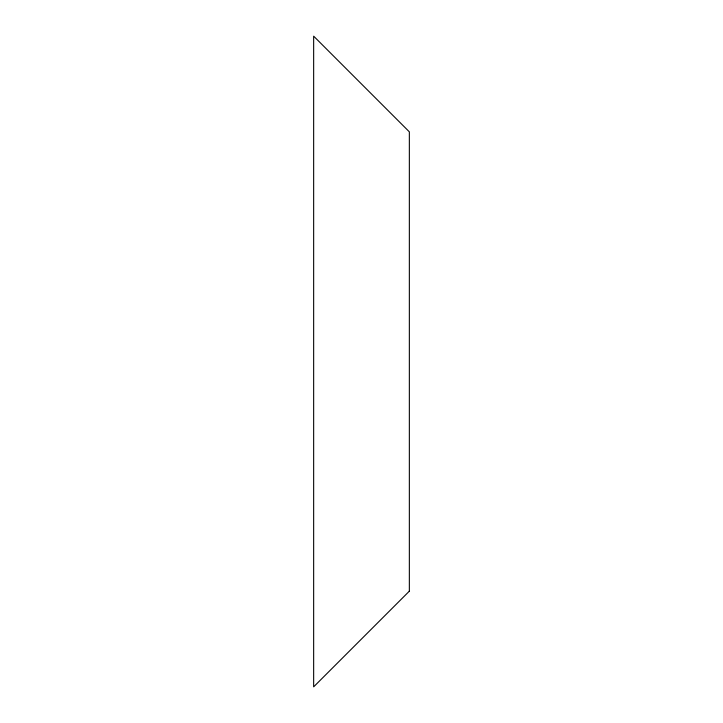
<?xml version="1.0" encoding="UTF-8"?>
<svg xmlns="http://www.w3.org/2000/svg" width="723" height="723" viewBox="0 0 723 723"><rect width="100%" height="100%" fill="white"/><g stroke="black" fill="none" stroke-linecap="round" stroke-linejoin="round"><path stroke-width="1.08" d="M409.345 591.161L313.655 686.85L313.655 36.15L409.345 131.839L409.345 591.161"/></g></svg>
